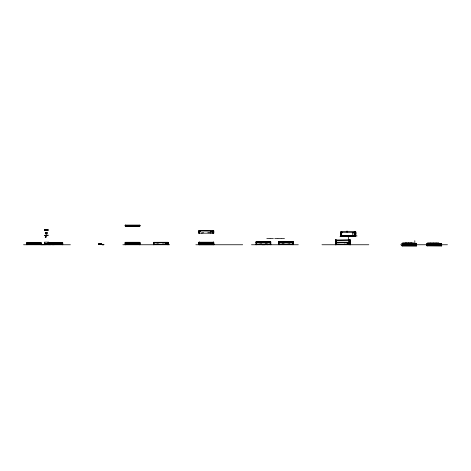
<?xml version="1.0" encoding="UTF-8"?>
<svg xmlns="http://www.w3.org/2000/svg" width="471" height="471" viewBox="0 0 471 471"><rect width="100%" height="100%" fill="white"/><g stroke="black" fill="none" stroke-linecap="round" stroke-linejoin="round"><path stroke-width="0.71" d="M46.117 229.607L46.417 229.636M46.582 230.466L46.182 230.437L46.588 230.454L46.6 229.895L46.217 230.472L46.6 230.431L46.182 230.431L46.182 229.895M125.404 225.056L125.451 226.439L139.316 226.439C139.987 226.739 140.075 224.897 139.316 225.114L125.763 225.114L125.686 225.768L139.504 225.774L139.498 225.321L125.763 225.321M201.405 233.027L203.572 232.739M202.436 243.872L202.283 244.608L202.636 244.608L202.642 243.872L200.187 243.872L200.187 244.608L200.187 243.872M205.321 243.872L205.168 244.608L205.521 244.608L205.521 243.872L203.072 243.872L203.072 244.608L203.072 243.872M206.145 243.513L206.145 244.614L206.145 243.513L205.739 243.513L205.739 244.325M207.799 244.178L209.248 244.325M207.799 232.739L209.966 232.739M208.294 244.614L208.294 243.513L207.876 243.513L207.876 244.614L207.876 244.178M210.755 243.878L210.602 244.614L210.961 244.608L210.961 243.878L208.506 243.878L208.506 244.608L208.989 244.614L208.712 243.878L208.989 244.166M213.752 233.174L213.752 230.778L198.892 230.778L198.897 233.174L213.752 233.174L213.734 230.778M213.752 242.218L213.84 244.608L213.64 244.319M213.84 243.872L213.84 244.608L213.84 243.872L211.391 243.872L211.391 244.608L211.873 244.608L211.591 243.872L211.873 244.166M256.459 242.795L256.459 242.265L256.312 242.8M350.4 244.755L350.4 240.051L335.546 240.051L335.546 242.506L350.4 242.506M336.135 243.154L336.135 242.506M338.054 244.467L340.221 244.325L338.054 244.178M357.047 235.959L340.916 235.959L340.916 231.838L355.77 231.838L355.77 235.959L355.758 231.838M341.234 231.838L341.204 235.959L341.204 233.999M341.204 233.563L341.21 232.126M341.204 235.889L341.269 235.529L341.204 235.959M341.234 232.774L341.234 232.126M341.387 232.126L341.387 232.774L341.504 232.126M341.557 232.774L341.557 232.126M341.616 232.774L341.616 232.126M343.795 235.959L343.795 235.529M349.853 235.9L350.336 235.818M350.4 244.614L350.4 242.218L335.546 242.218L335.546 244.614L350.4 244.325M353.221 235.818L349.635 235.818M355.481 232.126L355.77 233.563M355.699 236.672L355.699 236.03L355.046 236.03M402.705 243.819L402.705 242.812L405.301 242.812L405.301 243.819M405.401 243.819L405.401 242.812L407.998 242.812L407.998 243.819M406.267 243.819L406.267 242.812M408.098 243.819L408.098 242.812L410.694 242.812L410.694 243.819M408.963 243.819L408.963 242.812M410.094 245.332L410.094 244.855L416.323 244.855M410.794 243.819L410.794 242.812L413.391 242.812L413.391 243.819M411.66 243.819L411.66 242.812M427.568 243.878L427.568 242.865L430.164 242.865L430.164 243.878M430.453 243.878L430.453 242.865L433.049 242.865L433.049 243.878M433.338 243.878L433.338 242.865L435.934 242.865L435.934 243.878M436.217 243.878L436.217 242.865L438.813 242.865L438.813 243.878M341.275 235.959L341.97 235.818M341.493 235.9L344.854 235.818M344.372 235.9L343.589 235.818M352.738 235.9L351.949 235.818M427.321 243.383L427.321 245.909M441.227 245.909L441.227 243.383M210.661 233.174L210.92 231.279M210.661 244.072C209.571 242.194 213.322 242.294 212.05 244.166M212.103 243.03L210.661 243.03M347.31 244.596C345.738 242.123 350.33 242.123 348.752 244.596M348.752 243.03L347.31 243.03M352.755 235.959L352.767 232.515L354.009 232.338L353.945 232.833M279.109 241.947L279.197 244.755M278.544 244.755L278.544 242L279.062 241.811L293.215 241.841L293.398 244.755M278.803 241.959L293.003 241.817L293.392 241.994L293.209 242.683M426.909 243.531L441.651 243.383L441.668 245.909L426.744 245.768L426.885 243.383L441.639 243.531M441.639 245.768L426.909 245.768M212.144 231.65L210.92 231.767L210.861 231.302M355.411 235.959L352.52 235.959M278.549 241.994L278.691 242.5M167.941 244.325L153.887 244.037M125.398 226.162L125.763 225.75M139.628 225.762C138.892 225.527 140.588 226.745 139.964 225.209M139.675 226.162L139.793 225.868M125.51 243.054L125.398 243.548M139.675 243.36L139.675 243.548M125.115 225.344L125.592 225.297M125.115 242.642L139.563 242.594M139.946 243.307L139.793 243.219M153.381 242.642L167.829 242.594M168.212 243.307L167.906 243.342M256 241.847L270.801 241.835L270.849 244.755M256 242.135L270.419 242.118M278.549 242.135L293.392 242.135M139.651 225.485L134.088 225.479L134.052 225.998L134.158 225.479M125.416 225.138L125.763 225.114M256.295 241.847L270.525 241.806M256.295 242.135L270.843 242.135M278.885 242.129L279.197 242.112M132.663 225.897L132.793 225.585L132.363 225.603M256.442 242.559L256.041 242.524M139.504 226.433L139.663 225.344M125.504 242.335L125.133 242.347L125.109 244.755M167.829 242.306L153.464 242.33L153.375 244.755M125.639 225.774L125.539 225.703M131.032 225.709L125.651 225.709M139.422 225.709L134.041 225.709M139.316 226.021L125.451 226.003L139.64 226.039L139.534 225.703M38.616 243.024C37.545 243.754 40.63 243.754 39.558 243.024M60.041 243.024C58.981 243.695 61.913 243.854 61.042 243.036M210.849 231.349L212.144 231.396L212.103 233.174M165.474 243.024C164.403 243.754 167.493 243.754 166.416 243.024M132.61 225.833L132.28 225.585M139.469 226.433L139.316 225.114M139.434 226.003L139.339 225.479M153.705 242.312L153.664 244.755M132.481 225.897L132.628 225.544L132.681 225.874M125.622 242.33L139.881 242.33L139.964 244.755M125.622 242.618L139.569 242.624M125.622 243.195L126.946 243.195L126.946 242.618M153.887 242.33L168.147 242.33L168.229 244.755M153.887 242.618L168.224 242.642M213.145 242.506L199.186 242.506M349.912 244.59L349.823 243.89M355.558 235.959L355.481 235.312L354.292 235.312M46.594 230.454L46.182 230.437M346.473 235.818L347.045 235.959L347.045 235.529M354.834 235.818L355.405 235.818L341.758 235.889M293.074 241.953L292.744 241.811L292.75 244.755M402.263 245.768L402.21 245.114L410.094 245.114M132.893 225.503L125.71 225.479L125.474 226.439M128.636 225.597L130.744 225.597M134.335 225.597L136.437 225.597M128.636 226.321L130.744 226.321M134.335 226.321L136.437 226.321M44.763 229.895L48.06 229.895M213.463 231.137L213.752 231.067L198.897 230.778L198.897 233.174M210.914 231.343L212.097 231.532M199.186 231.714L200.352 231.714L200.352 231.067M213.416 231.714L212.268 231.714L212.268 231.067M340.916 232.126L355.77 232.126L355.77 233.999L355.122 233.999M341.21 232.774L342.376 232.774L342.376 232.126M354.292 232.774L355.481 232.774M352.237 232.792L354.333 232.792M45.51 233.934L45.51 233.498M45.87 233.934L45.87 233.498M340.922 233.999L341.245 233.999M341.21 235.312L342.376 235.312L342.376 235.959M339.985 236.566L355.699 236.566M45.499 236.666L45.499 237.107M45.805 236.666L45.875 237.107M266.816 238.426L269.948 238.426M270.201 238.426L273.357 238.426M274.787 238.426L277.796 238.426M278.078 238.426L281.181 238.426M281.511 238.426L284.484 238.426M335.835 240.34L350.112 240.051M279.026 241.947L292.921 241.947M48.554 242.153L44.515 242.153L44.586 244.031L48.478 244.049M279.15 242.112L293.097 242.135L292.75 242.112M27.112 242.665L33.294 242.736M33.441 242.606L34.919 242.736M35.078 242.736L40.783 242.665M48.525 242.665L51.121 242.665M51.221 242.665L53.818 242.665M56.914 242.665L59.511 242.665M59.611 242.665L62.207 242.665M48.466 242.736L53.859 242.736M55.107 242.736L55.619 242.736M56.867 242.736L62.26 242.736M48.236 242.824L62.496 242.824L62.502 244.755M128.607 242.883L130.773 242.883M134.306 242.883L136.466 242.883M126.946 242.924L127.382 242.924M136.902 242.906L138.456 242.906M26.523 243.024L41.366 243.024M47.942 243.024L62.784 243.024M130.773 243.024L128.607 243.024L130.744 242.765M136.466 243.024L134.306 243.024L136.437 242.765M139.404 243.024L140.458 243.024M165.168 243.024L166.628 243.024M199.186 243.154L200.352 243.154L200.352 242.506M213.416 243.154L212.268 243.154L212.268 242.506M335.835 243.154L337 243.154L337 242.506M349.971 243.154L348.923 243.154L348.923 242.506M30.044 243.201L32.152 243.201M35.743 243.201L37.845 243.201M51.463 243.201L53.57 243.201M57.162 243.201L59.264 243.201M30.014 243.313L32.181 243.313M35.714 243.313L37.874 243.313M51.433 243.313L53.6 243.313M57.132 243.313L59.293 243.313M125.115 243.383L139.958 243.383M402.069 243.313L402.493 243.313M413.185 243.313L416.464 243.313M26.818 243.46L28.384 243.46L28.384 243.024L28.819 243.024L28.819 243.46L38.222 243.46L38.222 243.024M41.036 243.46L39.953 243.46L39.953 243.024M48.407 243.46L49.802 243.46L49.802 243.024M401.916 243.46L416.617 243.46M44.981 243.56L44.928 242.8M402.481 243.531L402.817 243.531M413.179 243.531L415.869 243.46M401.916 243.601L416.617 243.601M427.038 243.672L441.51 243.672M44.515 243.743L48.266 243.743L48.266 242.153M212.168 243.731L212.586 243.731M212.892 243.731L213.31 243.731M414.027 243.713L415.351 243.713M44.515 243.954L48.554 243.954M99.611 243.901L101 243.901M213.657 243.896L211.82 244.166M99.511 244.049L101 244.049L101 243.731M200.387 244.019L202.436 244.019M203.272 244.019L205.321 244.019M208.712 244.019L210.755 244.019M211.591 244.019L213.64 244.019M256.295 244.037L270.454 244.037M278.844 244.037L293.039 244.037M200.67 244.608L200.387 243.872L202.436 244.161M203.554 244.608L203.272 243.872L205.321 244.161M208.712 244.166L210.755 244.166M211.591 244.161L213.687 244.166M98.804 244.208L99.481 244.208M156.872 244.178L159.039 244.178M162.572 244.178L164.732 244.178M199.192 244.178L213.051 244.178L213.051 242.218M259.492 244.178L261.652 244.178M265.191 244.178L267.351 244.178M282.041 244.178L284.207 244.178M287.74 244.178L289.9 244.178M335.841 244.178L349.977 244.178M102.407 244.325L103.661 244.325M159.01 244.296L156.872 244.037M164.703 244.296L162.572 244.037M202.13 244.325L203.572 244.325M259.521 244.296L261.652 244.037M287.769 244.296L289.9 244.037M202.13 244.437L203.572 244.437M207.805 244.437L209.248 244.437M338.06 244.437L340.221 244.437M344.454 244.437L346.615 244.437M26.818 244.467L41.036 244.467M48.407 244.467L62.49 244.467M125.622 244.467L139.663 244.467M153.381 244.467L168.224 244.467M202.13 244.467L203.572 244.467M207.799 244.467L209.242 244.467M256 244.467L270.843 244.467M278.549 244.467L293.392 244.467M47.877 244.614L44.763 244.755M52.322 244.614L49.314 244.755M55.69 244.614L52.617 244.755M198.897 244.59L199.598 244.614M266.262 244.614L264.219 244.755M266.445 244.614L267.557 244.755M267.764 244.614L269.012 244.614M269.129 244.614L270.166 244.614M402.21 244.614L402.705 244.614L402.705 243.672M441.433 244.614L427.091 244.755M23.55 244.755L70.373 244.755M102.03 244.755L103.926 244.755L102.06 244.755M122.872 244.755L169.69 244.755M195.859 244.755L242.683 244.755M251.479 244.755L298.296 244.755M321.987 244.755L368.811 244.755M400.627 244.755L447.45 244.755M402.417 244.902L409.629 245.044L402.417 245.044L402.452 243.672M407.474 245.362L405.337 245.621L407.474 245.591M411.059 245.362L413.167 245.591M405.337 245.479L407.497 245.479M411.036 245.479L413.197 245.479M426.744 245.621L441.804 245.621M402.069 245.98L416.464 245.98M346.886 235.818L343.942 235.818M139.487 225.297L139.958 225.344M125.669 226.021L125.133 226.003L125.109 225.209M256.477 242.842L256.041 242.812M153.776 243.054L153.399 243.018M139.457 242.618L139.958 242.642M153.776 243.342L153.399 243.307M125.627 226.439L125.427 225.485M139.563 242.306L125.439 242.312L125.398 244.755M125.439 243.054L125.133 243.018M125.439 243.342L125.133 243.307M139.569 243.201L138.456 243.195L138.456 242.618M167.917 242.347L167.941 244.755M139.651 242.347L139.675 244.755M355.558 236.036L355.381 231.838M62.502 243.171L61.371 243.46L61.371 243.024M210.661 231.597L211.915 231.838L212.174 231.137M125.757 225.721L125.763 226.451M402.499 245.114L402.499 245.768L402.381 245.114M402.287 245.114L402.375 245.768M292.821 243.313L292.821 244.467M211.391 243.872L211.391 244.608M208.506 243.878L208.506 244.608M441.227 243.672L441.227 245.621M434.386 244.755L427.291 244.755M426.956 244.985L426.956 245.303M416.323 245.768L416.317 244.614L409.629 244.614L409.629 243.672M416.229 244.614L416.217 245.768M416.128 244.614L416.187 245.768M416.034 244.855L416.081 245.768M415.434 243.313L415.457 243.672L415.357 243.313M415.069 243.313L415.039 243.672M414.992 243.313L414.957 243.672M414.874 243.313L414.874 243.672M414.81 240.705L414.81 243.96M414.715 243.313L414.698 243.672M414.421 243.313L414.421 243.672M402.552 244.614L402.552 245.768M401.91 245.038L401.91 245.574M355.658 231.838L355.658 235.959M355.481 231.838L355.564 236.507M355.299 231.838L355.334 235.959M355.211 231.838L355.211 235.959M355.163 231.838L355.122 235.959L355.069 231.838M354.198 231.838L354.292 235.959M350.289 240.051L350.289 244.755M350.188 240.051L350.194 244.755M350.041 240.051L350.047 244.755M349.929 240.051L349.929 244.755M349.835 240.051L349.841 244.755M349.741 240.051L349.747 244.755M348.346 235.529L348.346 244.755M347.045 230.949L347.045 232.285M341.557 231.838L341.557 235.959M341.475 231.838L341.504 235.959M341.387 231.838L341.434 235.959M341.334 231.838L341.057 236.177L341.145 231.838M341.028 231.838L341.028 235.959M340.916 231.838L340.916 235.959M336.241 240.051L336.241 244.614M336.2 240.051L336.206 244.755M336.106 240.051L336.106 244.755M335.958 240.051L335.964 244.755M335.876 240.051L335.876 244.755M335.77 240.051L335.776 244.755M335.652 240.051L335.658 244.755M335.582 240.051L335.587 244.755M335.546 240.051L335.546 244.755M284.207 244.037L282.041 244.037M270.201 241.8L270.201 244.755M267.351 244.037L265.191 244.037M264.031 244.755L261.97 244.755M256.642 241.8L256.642 244.755M256.43 243.454L256.43 244.467M256.283 241.858L256.283 244.755M255.994 241.858L255.994 244.755M214.058 244.755L199.975 244.755M213.74 244.755L213.699 242.218L198.897 242.218L198.939 244.755M213.64 230.778L213.64 233.174M213.64 242.218L213.64 244.755M213.54 230.778L213.54 233.174M213.546 242.218L213.546 243.996M213.463 230.778L213.392 233.174M213.398 242.218L213.145 244.178L213.145 242.218M213.322 230.778L213.363 233.174M213.322 242.218L213.363 243.896M213.263 230.778L213.281 233.174M213.281 242.218L213.281 243.996M213.145 230.778L213.186 233.174M213.057 230.778L213.051 233.174M210.961 243.878L210.961 244.608M208.094 244.178L207.876 243.513M207.364 244.178L207.364 244.614M207.222 244.219L207.222 244.614M206.816 244.178L206.787 244.614M206.645 244.178L206.645 244.614M205.521 243.872L205.521 244.608M202.642 243.872L202.642 244.608M199.586 230.778L199.592 233.174M199.592 242.218L199.557 244.755M199.463 230.778L199.539 233.174M199.539 242.218L199.457 244.755M199.374 230.778L199.416 233.174M199.416 242.218L199.368 244.614M199.298 230.778L199.31 233.174M199.28 242.218L199.315 244.755M199.221 230.778L199.227 233.174M199.215 242.218L199.227 244.755M199.086 230.778L199.121 233.174M199.127 242.218L199.127 244.755M199.003 230.778L199.003 233.174M199.009 242.218L199.009 244.755M167.582 242.3L167.582 244.755M166.416 243.531L166.416 244.467M165.474 243.531L165.474 244.467M154.029 242.3L154.029 244.755M153.764 244.296L153.764 244.602M139.316 242.3L139.316 244.755M138.545 225.321L138.545 225.762M136.902 242.618L136.902 243.195L127.382 243.195L127.382 242.618M136.814 225.321L136.814 225.762M136.437 226.421L134.335 226.421M130.744 226.421L128.636 226.421M127.411 225.321L127.411 225.762M126.976 225.321L126.976 225.762M125.763 242.3L125.763 244.755M125.498 244.296L125.498 244.602M99.828 244.049L99.828 244.526M99.611 243.731L99.611 244.526M99.511 243.731L99.511 244.526M99.41 244.031L99.41 244.473M99.299 243.731L99.299 244.526M99.181 244.031L99.257 244.473M99.11 244.031L98.769 244.526L98.987 243.731M98.957 243.966L98.957 244.473M62.79 242.883L62.79 244.755M62.143 242.647L62.143 244.755M59.64 243.024L59.64 243.46L50.238 243.46L50.238 243.024M59.293 243.46L57.132 243.46M53.6 243.46L51.433 243.46M48.59 242.824L48.59 244.755M48.23 242.736L48.225 244.755M47.942 229.607L47.889 230.513M47.936 242.883L47.877 244.755M47.783 229.895L47.783 230.513M47.577 230.513L47.577 229.895L47.471 230.513M47.347 229.895L47.347 230.513L48.013 230.513L48.001 229.607L44.774 229.607L44.763 230.513L45.428 230.513L45.428 229.895M46.711 232.78L46.711 232.35L45.899 232.35L45.899 232.78M46.605 232.35L46.605 232.78M46.594 233.498L46.623 233.934M46.505 233.498L46.482 233.934M46.458 233.498L46.388 233.934L46.346 233.498M46.258 233.498L46.282 233.934M46.193 243.743L45.187 243.743M46.17 232.35L46.17 232.78M46.17 233.498L46.146 233.934M46.064 232.35L46.064 232.78M46.005 236.666L46.028 237.107M45.711 236.666L45.722 237.107M45.622 236.666L45.652 237.107M45.422 236.842L45.351 237.107M45.304 229.895L45.304 230.513M45.263 229.895L45.263 230.513M45.198 229.895L45.198 230.513M44.928 229.895L44.992 230.513M44.863 229.607L44.886 230.513M44.445 244.755L41.448 244.755M41.342 244.755L41.371 242.736L26.523 242.736L26.517 244.755M40.724 242.647L40.724 244.755M37.874 243.46L35.714 243.46M32.181 243.46L30.014 243.46M27.171 242.736L27.171 244.755M27.071 243.748L27.071 244.467M344.448 244.178L346.615 244.467L344.448 244.178M136.967 243.213C138.044 244.62 139.328 242.076 136.967 243.213M125.574 225.338L125.58 226.451L125.545 225.35M131.032 225.998L130.914 225.479L131.044 225.992M47.471 232.78L45.304 232.78L45.304 233.498L47.471 233.498L47.471 232.78M48.189 235.229L44.586 235.376L48.189 235.229M46.182 236.842L45.198 237.107L46.182 236.842M101.289 243.731L98.551 243.731L98.551 244.526L101.289 244.526L101.289 243.731M413.197 245.332L411.036 245.621L413.197 245.332M416.617 245.691L401.916 245.691L416.617 245.768M414.592 243.672L414.592 243.313L414.539 243.672"/></g></svg>
